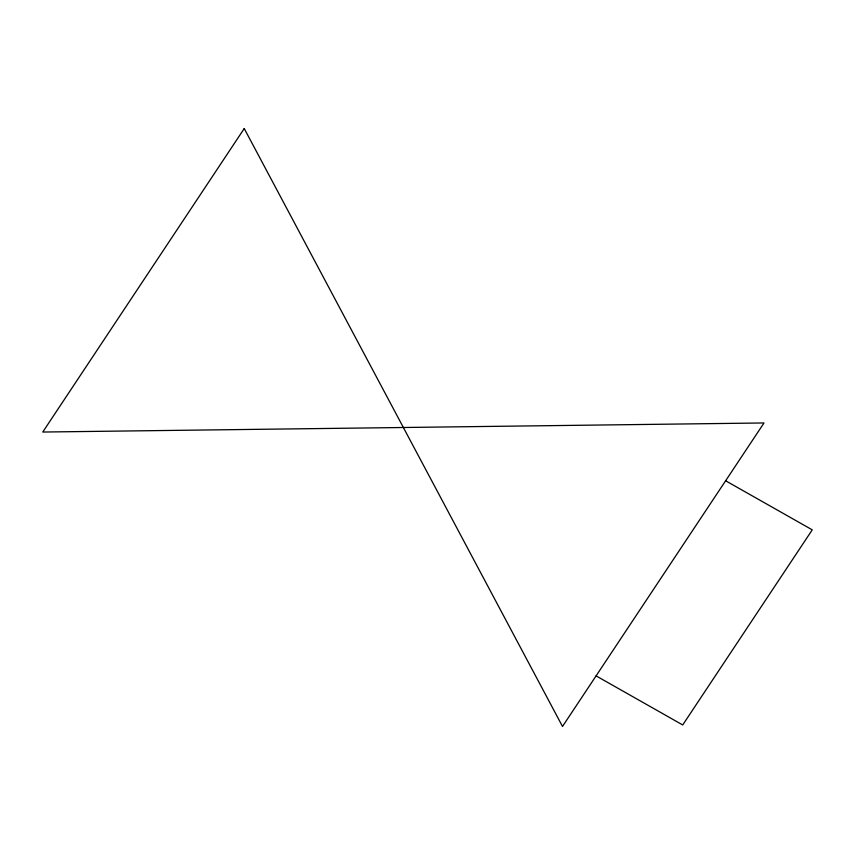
<?xml version="1.0" encoding="UTF-8"?>
<svg xmlns="http://www.w3.org/2000/svg" width="855" height="855" viewBox="0 0 855 855"><rect width="100%" height="100%" fill="white"/><g stroke="black" fill="none" stroke-linecap="round" stroke-linejoin="round"><path stroke-width="1.28" d="M725.628 480.777L812.25 529.844L682.717 724.955L596.095 675.878M244.241 128.539L42.75 432.042L764.007 422.958L562.505 726.461L244.241 128.539"/></g></svg>
